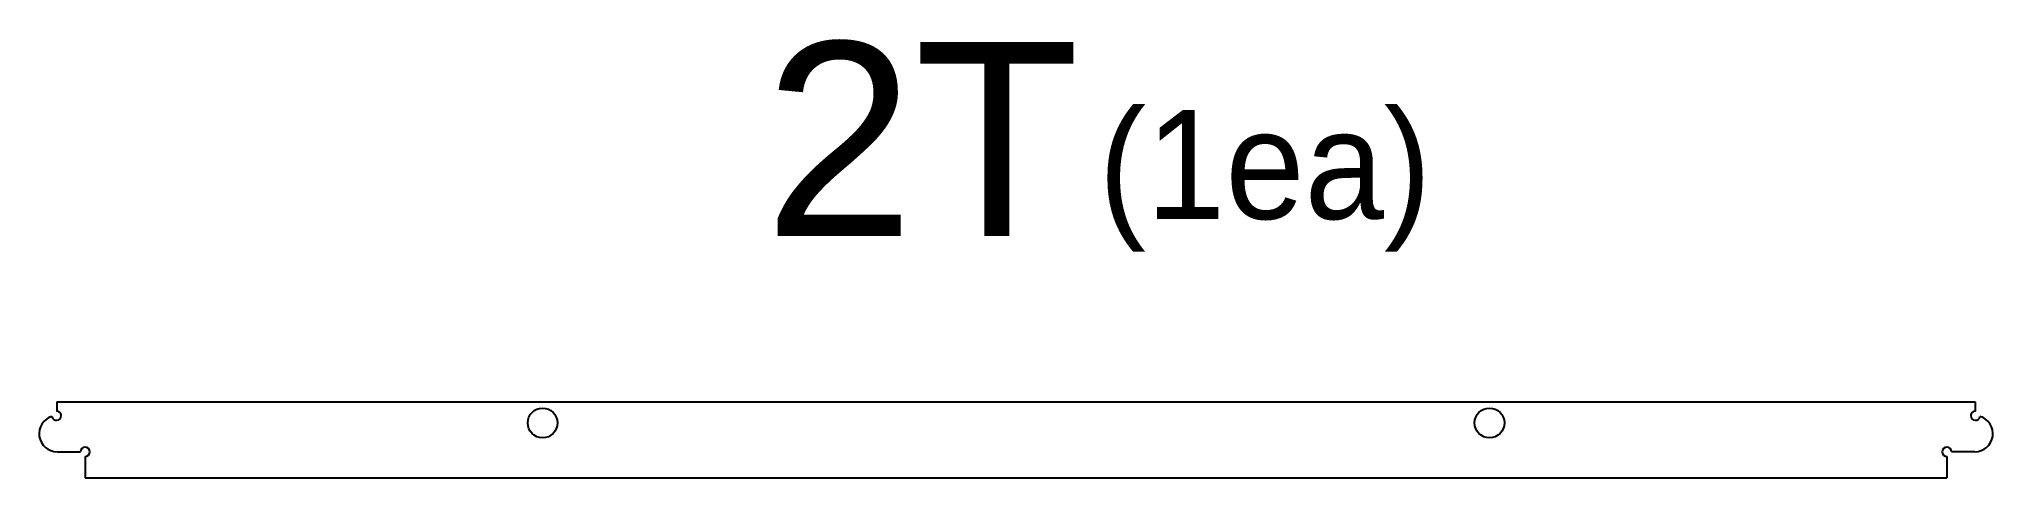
# Model space of a CAD drawing. Header units: inches. Extents: x 8 to 218, y 12 to 60.
import ezdxf

# ---------------------------------------------------------------- set-up
doc = ezdxf.new("R2010")
doc.units = ezdxf.units.IN
doc.header["$MEASUREMENT"] = 0
doc.layers.add('CONSTRUCTION', color=7, linetype='Continuous')
doc.styles.get("Standard").update_dxf_attribs({"font": 'arial.ttf'})

msp = doc.modelspace()

# ---------------------------------------------------------------- linework, layer by layer
at = {"color": 3}
for p, q in [((9.5, 20.62), (9.5, 19.64)), ((215.61, 20.62), (215.61, 19.64)), ((12.53, 12.46), (212.58, 12.46))]:
    msp.add_line(p, q, dxfattribs=at)
for points in [[(9.53, 15.26), (12.03, 15.26)], [(12.53, 14.76), (12.53, 12.46)], [(212.58, 14.76), (212.58, 12.46)], [(215.58, 15.26), (213.08, 15.26)]]:
    msp.add_lwpolyline(points, dxfattribs=at)
for centre, radius, start, end in [((9.53, 17.2), 1.94, 106.5805, 270), ((9.47, 19.14), 0.5, 189.1764, 85.986), ((215.64, 19.14), 0.5, 94.014, 350.8236), ((215.58, 17.2), 1.94, 270, 73.4195), ((12.53, 15.26), 0.5, 270, 180), ((212.58, 15.26), 0.5, 0, 270)]:
    msp.add_arc(centre, radius, start, end, dxfattribs=at)
at = {"layer": 'CONSTRUCTION', "color": 3}
msp.add_line((9.5, 20.62), (215.61, 20.62), dxfattribs=at)
for centre in [(61.69, 18.36), (163.43, 18.36)]:
    msp.add_circle(centre, 1.6, dxfattribs=at)

# ---------------------------------------------------------------- texts
msp.add_text('2T', height=20.802).set_placement((85.48, 38.44))
at = {"insert": (121.43, 51.96), "char_height": 11.7083, "attachment_point": 1}
msp.add_mtext_dynamic_manual_height_columns('{\\fGulim|b0|i0|c129|p50;(1ea)}', width=158.4866, gutter_width=104.01, heights=[0], dxfattribs=at)

doc.saveas('drawing.dxf')
